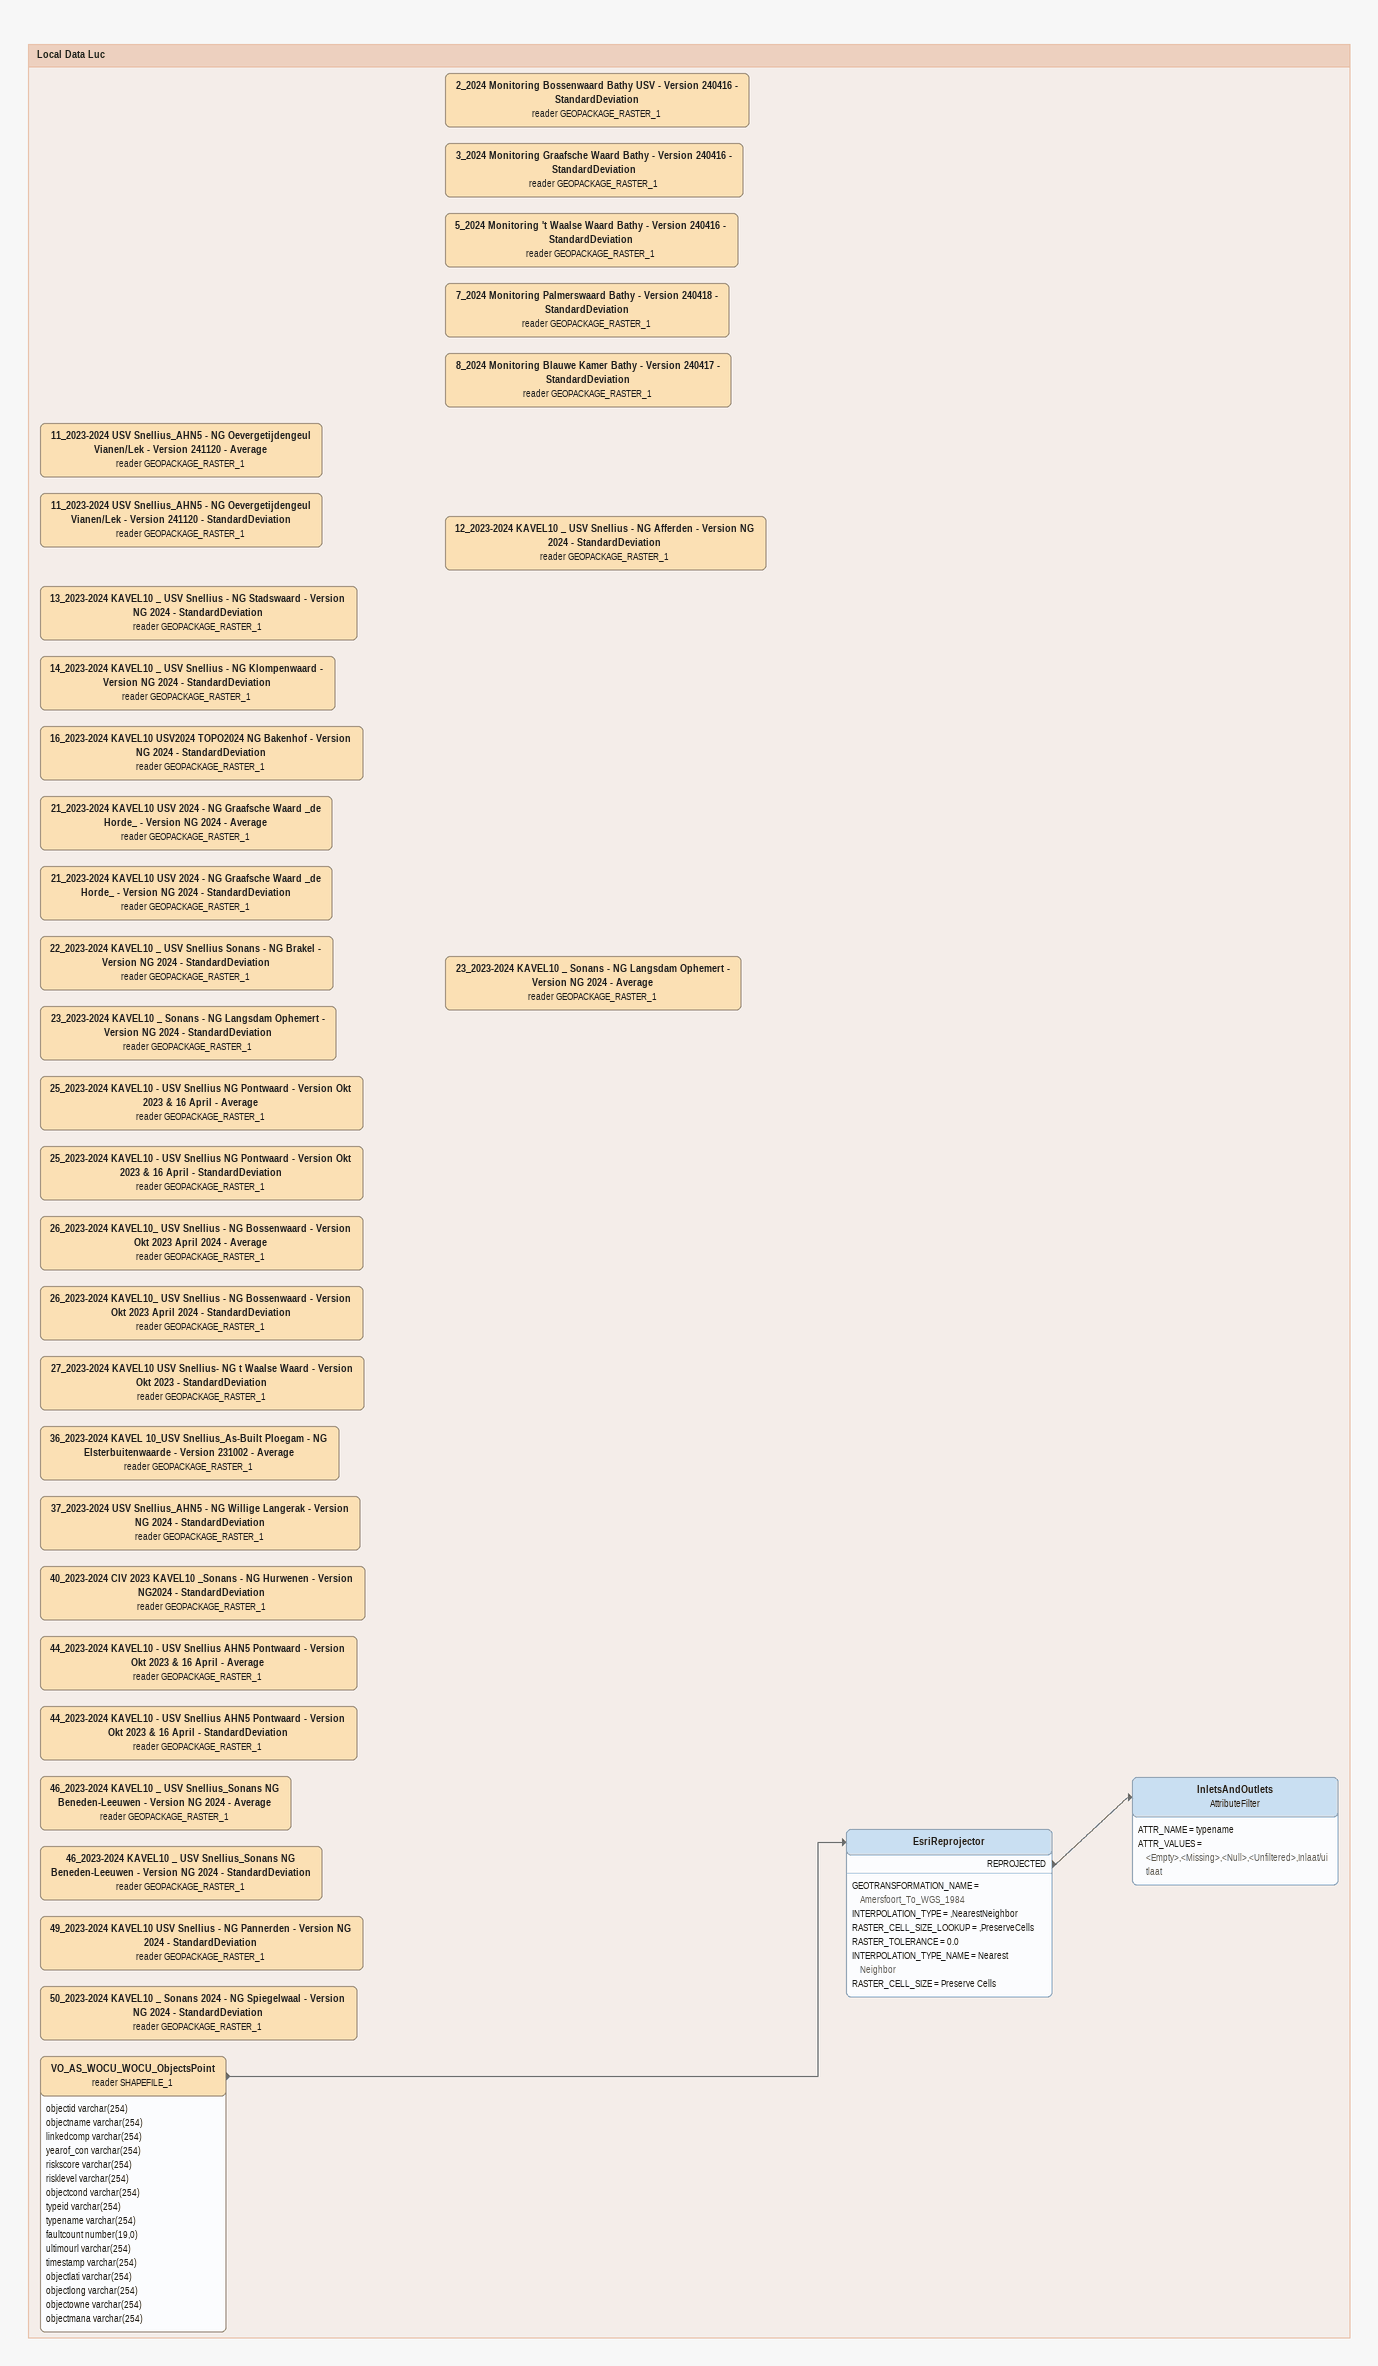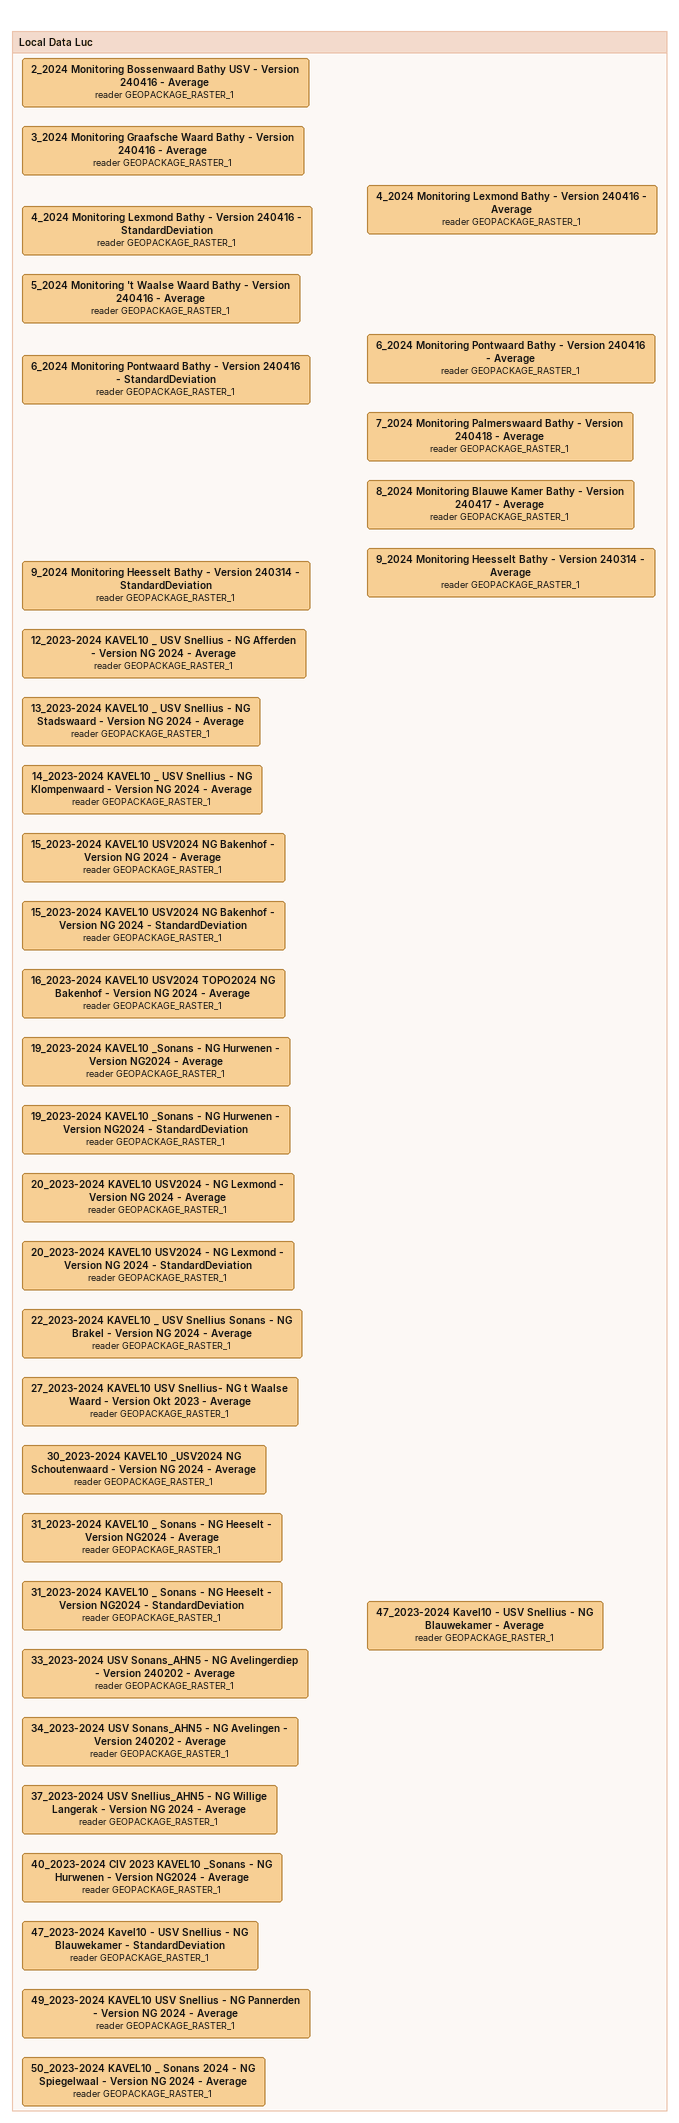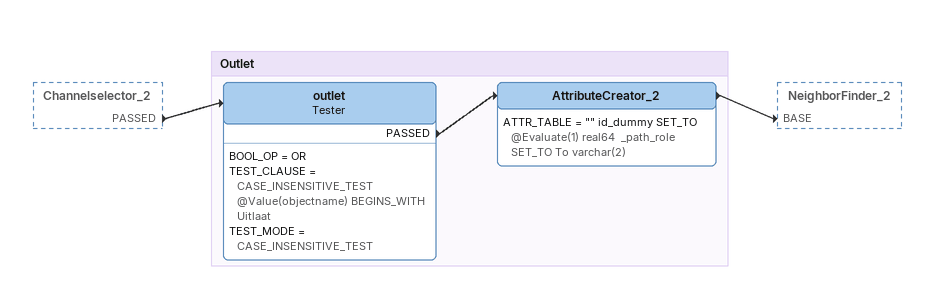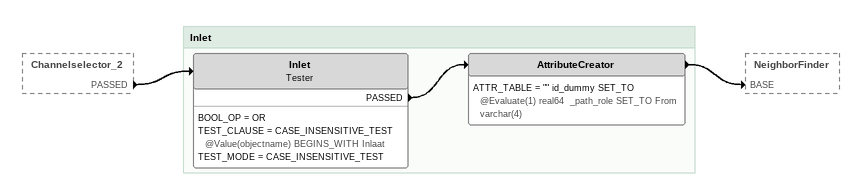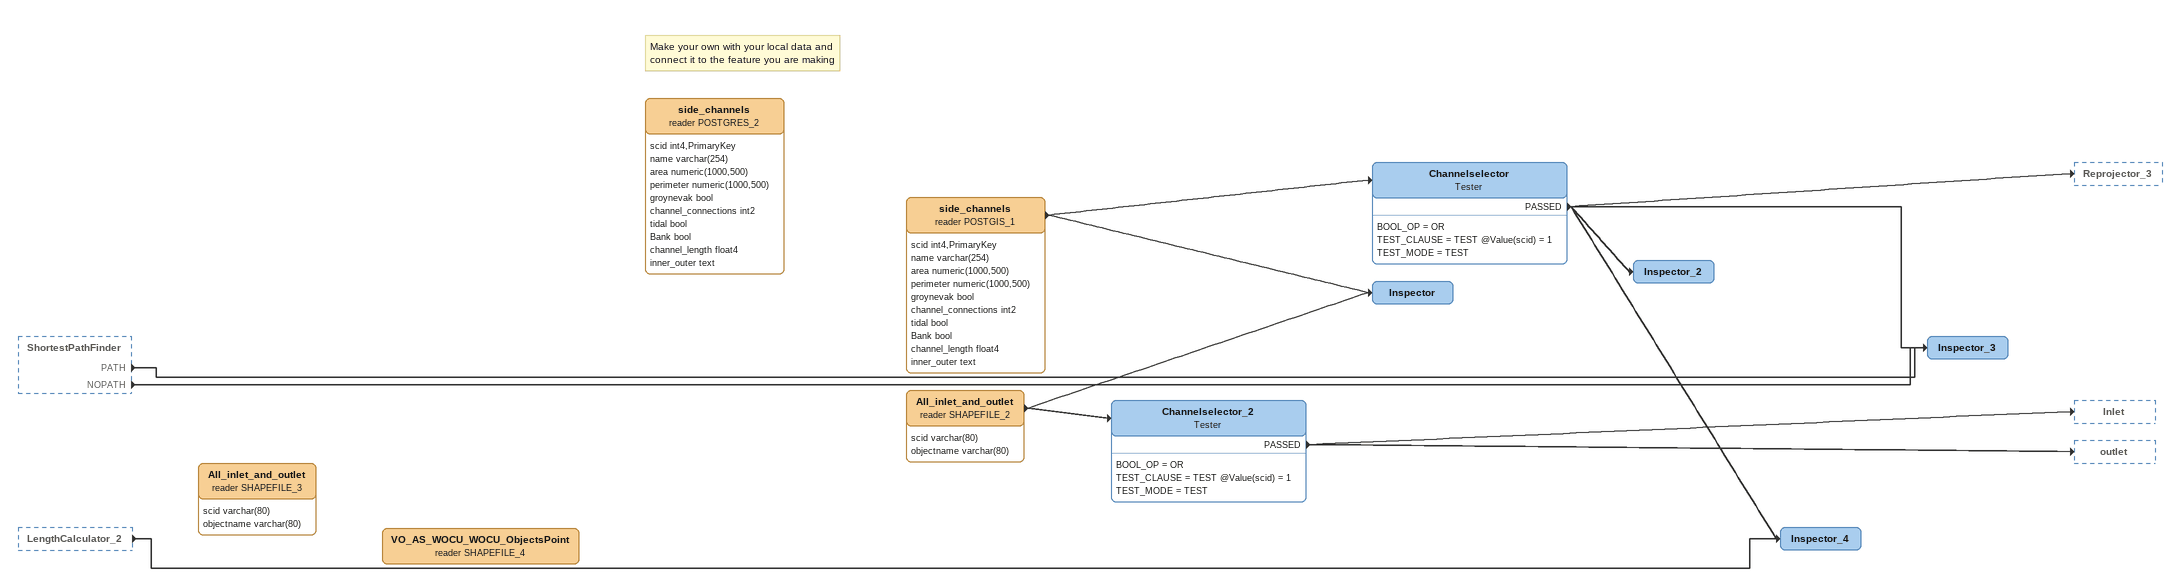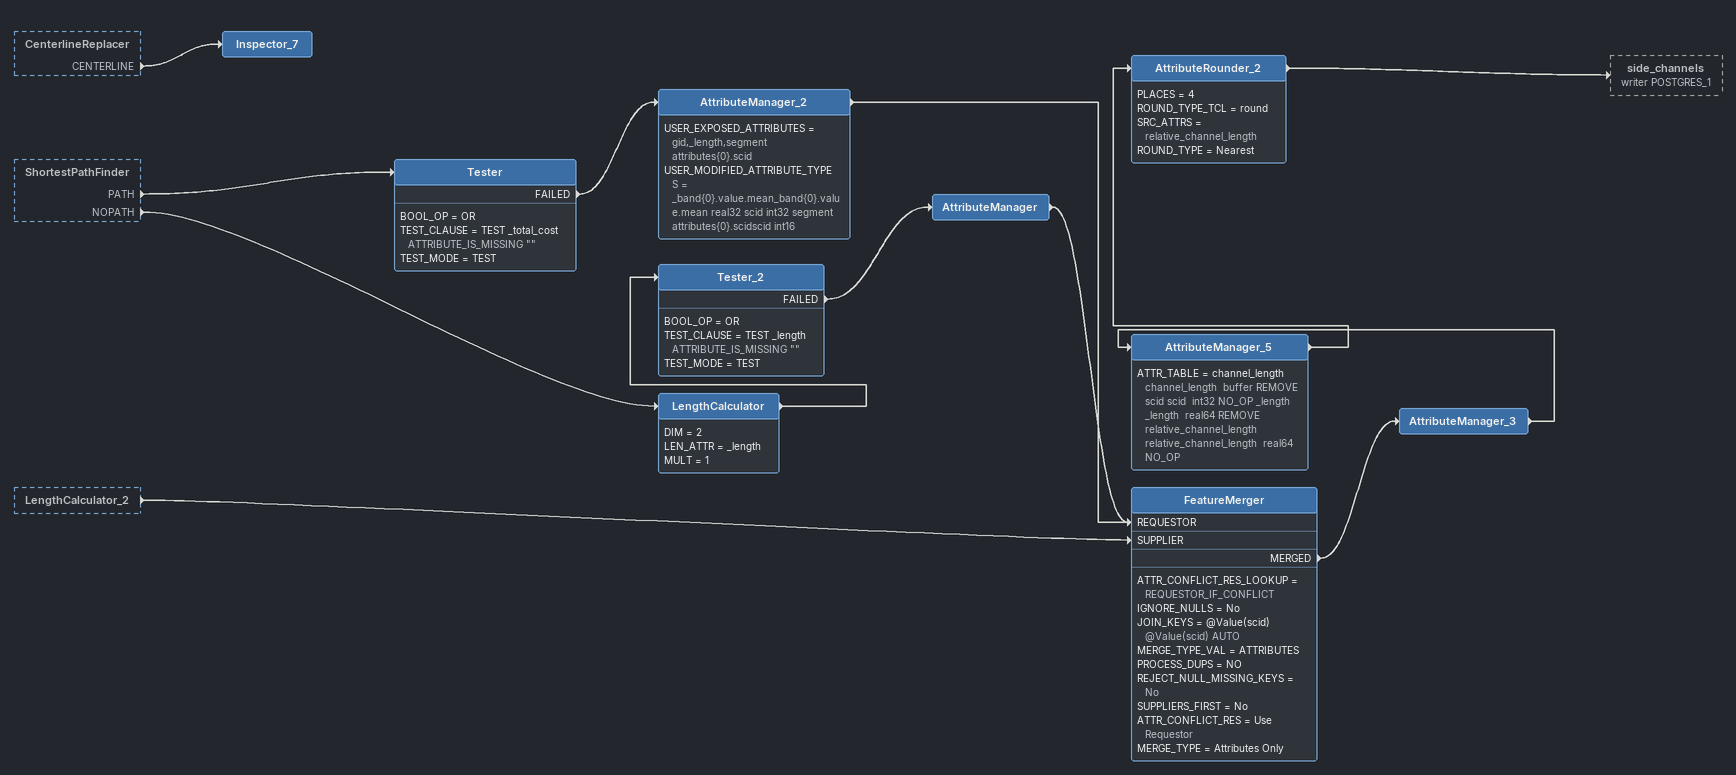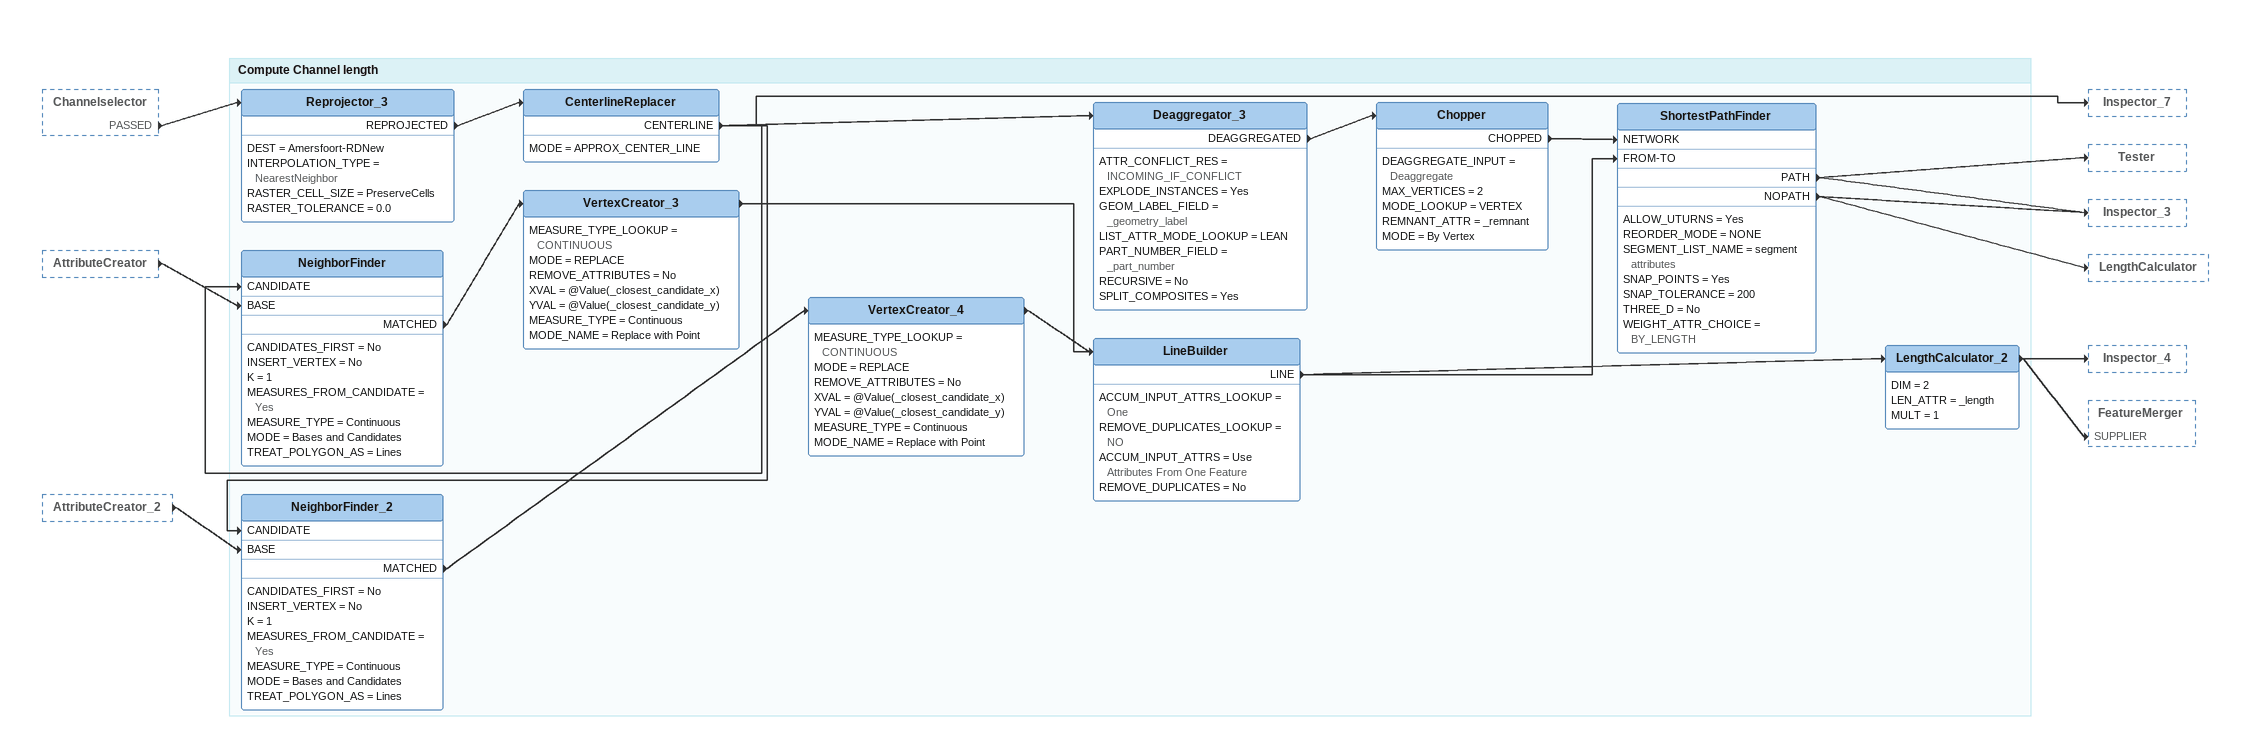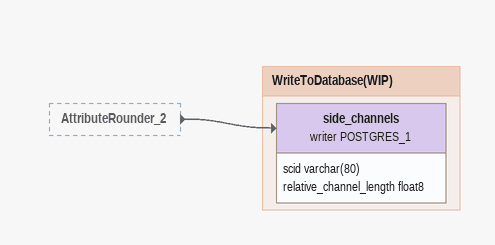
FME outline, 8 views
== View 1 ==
Bookmark: Local Data Luc
11_2023-2024 USV Snellius_AHN5 - NG Oevergetijdengeul Vianen/Lek - Version 241120 - StandardDeviation (reader GEOPACKAGE_RASTER_1)
36_2023-2024 KAVEL 10_USV Snellius_As-Built Ploegam - NG Elsterbuitenwaarde - Version 231002 - Average (reader GEOPACKAGE_RASTER_1)
46_2023-2024 KAVEL10 _ USV Snellius_Sonans NG Beneden-Leeuwen - Version NG 2024 - StandardDeviation (reader GEOPACKAGE_RASTER_1)
21_2023-2024 KAVEL10 USV 2024 - NG Graafsche Waard _de Horde_ - Version NG 2024 - StandardDeviation (reader GEOPACKAGE_RASTER_1)
23_2023-2024 KAVEL10 _ Sonans - NG Langsdam Ophemert - Version NG 2024 - StandardDeviation (reader GEOPACKAGE_RASTER_1)
25_2023-2024 KAVEL10 - USV Snellius NG Pontwaard - Version Okt 2023 & 16 April - StandardDeviation (reader GEOPACKAGE_RASTER_1)
26_2023-2024 KAVEL10_ USV Snellius - NG Bossenwaard - Version Okt 2023 April 2024 - StandardDeviation (reader GEOPACKAGE_RASTER_1)
44_2023-2024 KAVEL10 - USV Snellius AHN5 Pontwaard - Version Okt 2023 & 16 April - StandardDeviation (reader GEOPACKAGE_RASTER_1)
VO_AS_WOCU_WOCU_ObjectsPoint (reader SHAPEFILE_1)
    attributes: objectid varchar(254), objectname varchar(254), linkedcomp varchar(254), yearof_con varchar(254), riskscore varchar(254), risklevel varchar(254), objectcond varchar(254), typeid varchar(254), typename varchar(254), faultcount number(19,0), ultimourl varchar(254), timestamp varchar(254), objectlati varchar(254), objectlong varchar(254), objectowne varchar(254), objectmana varchar(254)
    -> EsriReprojector
EsriReprojector
    GEOTRANSFORMATION_NAME = Amersfoort_To_WGS_1984
    INTERPOLATION_TYPE = ,NearestNeighbor
    RASTER_CELL_SIZE_LOOKUP = ,PreserveCells
    RASTER_TOLERANCE = 0.0
    INTERPOLATION_TYPE_NAME = Nearest Neighbor
    RASTER_CELL_SIZE = Preserve Cells
    REPROJECTED -> InletsAndOutlets
InletsAndOutlets: AttributeFilter
    ATTR_NAME = typename
    ATTR_VALUES = <Empty>,<Missing>,<Null>,<Unfiltered>,Inlaat/uitlaat
11_2023-2024 USV Snellius_AHN5 - NG Oevergetijdengeul Vianen/Lek - Version 241120 - Average (reader GEOPACKAGE_RASTER_1)
12_2023-2024 KAVEL10 _ USV Snellius - NG Afferden - Version NG 2024 - StandardDeviation (reader GEOPACKAGE_RASTER_1)
13_2023-2024 KAVEL10 _ USV Snellius - NG Stadswaard - Version NG 2024 - StandardDeviation (reader GEOPACKAGE_RASTER_1)
14_2023-2024 KAVEL10 _ USV Snellius - NG Klompenwaard - Version NG 2024 - StandardDeviation (reader GEOPACKAGE_RASTER_1)
16_2023-2024 KAVEL10 USV2024 TOPO2024 NG Bakenhof - Version NG 2024 - StandardDeviation (reader GEOPACKAGE_RASTER_1)
21_2023-2024 KAVEL10 USV 2024 - NG Graafsche Waard _de Horde_ - Version NG 2024 - Average (reader GEOPACKAGE_RASTER_1)
22_2023-2024 KAVEL10 _ USV Snellius Sonans - NG Brakel - Version NG 2024 - StandardDeviation (reader GEOPACKAGE_RASTER_1)
23_2023-2024 KAVEL10 _ Sonans - NG Langsdam Ophemert - Version NG 2024 - Average (reader GEOPACKAGE_RASTER_1)
25_2023-2024 KAVEL10 - USV Snellius NG Pontwaard - Version Okt 2023 & 16 April - Average (reader GEOPACKAGE_RASTER_1)
26_2023-2024 KAVEL10_ USV Snellius - NG Bossenwaard - Version Okt 2023 April 2024 - Average (reader GEOPACKAGE_RASTER_1)
27_2023-2024 KAVEL10 USV Snellius- NG t Waalse Waard - Version Okt 2023 - StandardDeviation (reader GEOPACKAGE_RASTER_1)
37_2023-2024 USV Snellius_AHN5 - NG Willige Langerak - Version NG 2024 - StandardDeviation (reader GEOPACKAGE_RASTER_1)
40_2023-2024 CIV 2023 KAVEL10 _Sonans - NG Hurwenen - Version NG2024 - StandardDeviation (reader GEOPACKAGE_RASTER_1)
44_2023-2024 KAVEL10 - USV Snellius AHN5 Pontwaard - Version Okt 2023 & 16 April - Average (reader GEOPACKAGE_RASTER_1)
46_2023-2024 KAVEL10 _ USV Snellius_Sonans NG Beneden-Leeuwen - Version NG 2024 - Average (reader GEOPACKAGE_RASTER_1)
49_2023-2024 KAVEL10 USV Snellius - NG Pannerden - Version NG 2024 - StandardDeviation (reader GEOPACKAGE_RASTER_1)
50_2023-2024 KAVEL10 _ Sonans 2024 - NG Spiegelwaal - Version NG 2024 - StandardDeviation (reader GEOPACKAGE_RASTER_1)
2_2024 Monitoring Bossenwaard Bathy USV - Version 240416 - StandardDeviation (reader GEOPACKAGE_RASTER_1)
3_2024 Monitoring Graafsche Waard Bathy - Version 240416 - StandardDeviation (reader GEOPACKAGE_RASTER_1)
5_2024 Monitoring 't Waalse Waard Bathy - Version 240416 - StandardDeviation (reader GEOPACKAGE_RASTER_1)
7_2024 Monitoring Palmerswaard Bathy - Version 240418 - StandardDeviation (reader GEOPACKAGE_RASTER_1)
8_2024 Monitoring Blauwe Kamer Bathy - Version 240417 - StandardDeviation (reader GEOPACKAGE_RASTER_1)

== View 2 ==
Bookmark: Local Data Luc
12_2023-2024 KAVEL10 _ USV Snellius - NG Afferden - Version NG 2024 - Average (reader GEOPACKAGE_RASTER_1)
13_2023-2024 KAVEL10 _ USV Snellius - NG Stadswaard - Version NG 2024 - Average (reader GEOPACKAGE_RASTER_1)
14_2023-2024 KAVEL10 _ USV Snellius - NG Klompenwaard - Version NG 2024 - Average (reader GEOPACKAGE_RASTER_1)
15_2023-2024 KAVEL10 USV2024 NG Bakenhof - Version NG 2024 - StandardDeviation (reader GEOPACKAGE_RASTER_1)
16_2023-2024 KAVEL10 USV2024 TOPO2024 NG Bakenhof - Version NG 2024 - Average (reader GEOPACKAGE_RASTER_1)
19_2023-2024 KAVEL10 _Sonans - NG Hurwenen - Version NG2024 - StandardDeviation (reader GEOPACKAGE_RASTER_1)
20_2023-2024 KAVEL10 USV2024 - NG Lexmond - Version NG 2024 - StandardDeviation (reader GEOPACKAGE_RASTER_1)
22_2023-2024 KAVEL10 _ USV Snellius Sonans - NG Brakel - Version NG 2024 - Average (reader GEOPACKAGE_RASTER_1)
27_2023-2024 KAVEL10 USV Snellius- NG t Waalse Waard - Version Okt 2023 - Average (reader GEOPACKAGE_RASTER_1)
30_2023-2024 KAVEL10 _USV2024 NG Schoutenwaard - Version NG 2024 - Average (reader GEOPACKAGE_RASTER_1)
31_2023-2024 KAVEL10 _ Sonans - NG Heeselt - Version NG2024 - StandardDeviation (reader GEOPACKAGE_RASTER_1)
33_2023-2024 USV Sonans_AHN5 - NG Avelingerdiep - Version 240202 - Average (reader GEOPACKAGE_RASTER_1)
37_2023-2024 USV Snellius_AHN5 - NG Willige Langerak - Version NG 2024 - Average (reader GEOPACKAGE_RASTER_1)
40_2023-2024 CIV 2023 KAVEL10 _Sonans - NG Hurwenen - Version NG2024 - Average (reader GEOPACKAGE_RASTER_1)
49_2023-2024 KAVEL10 USV Snellius - NG Pannerden - Version NG 2024 - Average (reader GEOPACKAGE_RASTER_1)
50_2023-2024 KAVEL10 _ Sonans 2024 - NG Spiegelwaal - Version NG 2024 - Average (reader GEOPACKAGE_RASTER_1)
2_2024 Monitoring Bossenwaard Bathy USV - Version 240416 - Average (reader GEOPACKAGE_RASTER_1)
3_2024 Monitoring Graafsche Waard Bathy - Version 240416 - Average (reader GEOPACKAGE_RASTER_1)
4_2024 Monitoring Lexmond Bathy - Version 240416 - StandardDeviation (reader GEOPACKAGE_RASTER_1)
5_2024 Monitoring 't Waalse Waard Bathy - Version 240416 - Average (reader GEOPACKAGE_RASTER_1)
6_2024 Monitoring Pontwaard Bathy - Version 240416 - StandardDeviation (reader GEOPACKAGE_RASTER_1)
7_2024 Monitoring Palmerswaard Bathy - Version 240418 - Average (reader GEOPACKAGE_RASTER_1)
8_2024 Monitoring Blauwe Kamer Bathy - Version 240417 - Average (reader GEOPACKAGE_RASTER_1)
9_2024 Monitoring Heesselt Bathy - Version 240314 - StandardDeviation (reader GEOPACKAGE_RASTER_1)
15_2023-2024 KAVEL10 USV2024 NG Bakenhof - Version NG 2024 - Average (reader GEOPACKAGE_RASTER_1)
19_2023-2024 KAVEL10 _Sonans - NG Hurwenen - Version NG2024 - Average (reader GEOPACKAGE_RASTER_1)
20_2023-2024 KAVEL10 USV2024 - NG Lexmond - Version NG 2024 - Average (reader GEOPACKAGE_RASTER_1)
31_2023-2024 KAVEL10 _ Sonans - NG Heeselt - Version NG2024 - Average (reader GEOPACKAGE_RASTER_1)
34_2023-2024 USV Sonans_AHN5 - NG Avelingen - Version 240202 - Average (reader GEOPACKAGE_RASTER_1)
47_2023-2024 Kavel10 - USV Snellius - NG Blauwekamer - StandardDeviation (reader GEOPACKAGE_RASTER_1)
4_2024 Monitoring Lexmond Bathy - Version 240416 - Average (reader GEOPACKAGE_RASTER_1)
6_2024 Monitoring Pontwaard Bathy - Version 240416 - Average (reader GEOPACKAGE_RASTER_1)
9_2024 Monitoring Heesselt Bathy - Version 240314 - Average (reader GEOPACKAGE_RASTER_1)
47_2023-2024 Kavel10 - USV Snellius - NG Blauwekamer - Average (reader GEOPACKAGE_RASTER_1)

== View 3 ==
Channelselector_2 [outside]
    PASSED -> outlet

Bookmark: Outlet
outlet: Tester
    BOOL_OP = OR
    TEST_CLAUSE = CASE_INSENSITIVE_TEST @Value(objectname) BEGINS_WITH Uitlaat
    TEST_MODE = CASE_INSENSITIVE_TEST
    PASSED -> AttributeCreator_2
AttributeCreator_2
    ATTR_TABLE = "" id_dummy SET_TO @Evaluate(1) real64  _path_role SET_TO To varchar(2)
    -> NeighborFinder_2 [BASE]

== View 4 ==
Channelselector_2 [outside]
    PASSED -> Inlet

Bookmark: Inlet
Inlet: Tester
    BOOL_OP = OR
    TEST_CLAUSE = CASE_INSENSITIVE_TEST @Value(objectname) BEGINS_WITH Inlaat
    TEST_MODE = CASE_INSENSITIVE_TEST
    PASSED -> AttributeCreator
AttributeCreator
    ATTR_TABLE = "" id_dummy SET_TO @Evaluate(1) real64  _path_role SET_TO From varchar(4)
    -> NeighborFinder [BASE]

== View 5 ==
ShortestPathFinder [outside]
    PATH -> Inspector_3
    NOPATH -> Inspector_3
LengthCalculator_2 [outside]
    -> Inspector_4
All_inlet_and_outlet (reader SHAPEFILE_3)
    attributes: scid varchar(80), objectname varchar(80)
VO_AS_WOCU_WOCU_ObjectsPoint (reader SHAPEFILE_4)
Note: Make your own with your local data and connect it to the feature you are making
side_channels (reader POSTGRES_2)
    attributes: scid int4,PrimaryKey, name varchar(254), area numeric(1000,500), perimeter numeric(1000,500), groynevak bool, channel_connections int2, tidal bool, Bank bool, channel_length float4, inner_outer text
side_channels (reader POSTGIS_1)
    attributes: scid int4,PrimaryKey, name varchar(254), area numeric(1000,500), perimeter numeric(1000,500), groynevak bool, channel_connections int2, tidal bool, Bank bool, channel_length float4, inner_outer text
    -> Channelselector
    -> Inspector
Channelselector: Tester
    BOOL_OP = OR
    TEST_CLAUSE = TEST @Value(scid) = 1
    TEST_MODE = TEST
    PASSED -> Reprojector_3
    PASSED -> Inspector_2
    PASSED -> Inspector_3
    PASSED -> Inspector_4
Inspector_2
All_inlet_and_outlet (reader SHAPEFILE_2)
    attributes: scid varchar(80), objectname varchar(80)
    -> Channelselector_2
    -> Inspector
Inspector
Channelselector_2: Tester
    BOOL_OP = OR
    TEST_CLAUSE = TEST @Value(scid) = 1
    TEST_MODE = TEST
    PASSED -> Inlet
    PASSED -> outlet
Inspector_3
Inspector_4

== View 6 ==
CenterlineReplacer [outside]
    CENTERLINE -> Inspector_7
ShortestPathFinder [outside]
    PATH -> Tester
    NOPATH -> LengthCalculator
LengthCalculator_2 [outside]
    -> FeatureMerger [SUPPLIER]
Inspector_7
Tester
    BOOL_OP = OR
    TEST_CLAUSE = TEST _total_cost ATTRIBUTE_IS_MISSING ""
    TEST_MODE = TEST
    FAILED -> AttributeManager_2
AttributeManager_2
    USER_EXPOSED_ATTRIBUTES = gid,_length,segment attributes{0}.scid
    USER_MODIFIED_ATTRIBUTE_TYPES = _band{0}.value.mean_band{0}.value.mean real32 scid int32 segment attributes{0}.scidscid int16
    -> FeatureMerger [REQUESTOR]
LengthCalculator
    DIM = 2
    LEN_ATTR = _length
    MULT = 1
    -> Tester_2
Tester_2
    BOOL_OP = OR
    TEST_CLAUSE = TEST _length ATTRIBUTE_IS_MISSING ""
    TEST_MODE = TEST
    FAILED -> AttributeManager
AttributeManager
    -> FeatureMerger [REQUESTOR]
FeatureMerger
    ATTR_CONFLICT_RES_LOOKUP = REQUESTOR_IF_CONFLICT
    IGNORE_NULLS = No
    JOIN_KEYS = @Value(scid) @Value(scid) AUTO
    MERGE_TYPE_VAL = ATTRIBUTES
    PROCESS_DUPS = NO
    REJECT_NULL_MISSING_KEYS = No
    SUPPLIERS_FIRST = No
    ATTR_CONFLICT_RES = Use Requestor
    MERGE_TYPE = Attributes Only
    MERGED -> AttributeManager_3
AttributeManager_3
    -> AttributeManager_5
AttributeManager_5
    ATTR_TABLE = channel_length channel_length  buffer REMOVE scid scid  int32 NO_OP _length _length  real64 REMOVE relative_channel_length relative_channel_length  real64 NO_OP
    -> AttributeRounder_2
AttributeRounder_2
    PLACES = 4
    ROUND_TYPE_TCL = round
    SRC_ATTRS = relative_channel_length
    ROUND_TYPE = Nearest
    -> side_channels (writer POSTGRES_1)

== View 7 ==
Channelselector [outside]
    PASSED -> Reprojector_3
AttributeCreator [outside]
    -> NeighborFinder [BASE]
AttributeCreator_2 [outside]
    -> NeighborFinder_2 [BASE]

Bookmark: Compute Channel length
Reprojector_3
    DEST = Amersfoort-RDNew
    INTERPOLATION_TYPE = NearestNeighbor
    RASTER_CELL_SIZE = PreserveCells
    RASTER_TOLERANCE = 0.0
    REPROJECTED -> CenterlineReplacer
CenterlineReplacer
    MODE = APPROX_CENTER_LINE
    CENTERLINE -> Inspector_7
    CENTERLINE -> NeighborFinder [CANDIDATE]
    CENTERLINE -> NeighborFinder_2 [CANDIDATE]
    CENTERLINE -> Deaggregator_3
Deaggregator_3
    ATTR_CONFLICT_RES = INCOMING_IF_CONFLICT
    EXPLODE_INSTANCES = Yes
    GEOM_LABEL_FIELD = _geometry_label
    LIST_ATTR_MODE_LOOKUP = LEAN
    PART_NUMBER_FIELD = _part_number
    RECURSIVE = No
    SPLIT_COMPOSITES = Yes
    DEAGGREGATED -> Chopper
Chopper
    DEAGGREGATE_INPUT = Deaggregate
    MAX_VERTICES = 2
    MODE_LOOKUP = VERTEX
    REMNANT_ATTR = _remnant
    MODE = By Vertex
    CHOPPED -> ShortestPathFinder [NETWORK]
NeighborFinder
    CANDIDATES_FIRST = No
    INSERT_VERTEX = No
    K = 1
    MEASURES_FROM_CANDIDATE = Yes
    MEASURE_TYPE = Continuous
    MODE = Bases and Candidates
    TREAT_POLYGON_AS = Lines
    MATCHED -> VertexCreator_3
VertexCreator_3
    MEASURE_TYPE_LOOKUP = CONTINUOUS
    MODE = REPLACE
    REMOVE_ATTRIBUTES = No
    XVAL = @Value(_closest_candidate_x)
    YVAL = @Value(_closest_candidate_y)
    MEASURE_TYPE = Continuous
    MODE_NAME = Replace with Point
    -> LineBuilder
NeighborFinder_2
    CANDIDATES_FIRST = No
    INSERT_VERTEX = No
    K = 1
    MEASURES_FROM_CANDIDATE = Yes
    MEASURE_TYPE = Continuous
    MODE = Bases and Candidates
    TREAT_POLYGON_AS = Lines
    MATCHED -> VertexCreator_4
VertexCreator_4
    MEASURE_TYPE_LOOKUP = CONTINUOUS
    MODE = REPLACE
    REMOVE_ATTRIBUTES = No
    XVAL = @Value(_closest_candidate_x)
    YVAL = @Value(_closest_candidate_y)
    MEASURE_TYPE = Continuous
    MODE_NAME = Replace with Point
    -> LineBuilder
LineBuilder
    ACCUM_INPUT_ATTRS_LOOKUP = One
    REMOVE_DUPLICATES_LOOKUP = NO
    ACCUM_INPUT_ATTRS = Use Attributes From One Feature
    REMOVE_DUPLICATES = No
    LINE -> ShortestPathFinder [FROM-TO]
    LINE -> LengthCalculator_2
ShortestPathFinder
    ALLOW_UTURNS = Yes
    REORDER_MODE = NONE
    SEGMENT_LIST_NAME = segment attributes
    SNAP_POINTS = Yes
    SNAP_TOLERANCE = 200
    THREE_D = No
    WEIGHT_ATTR_CHOICE = BY_LENGTH
    PATH -> Tester
    PATH -> Inspector_3
    NOPATH -> LengthCalculator
    NOPATH -> Inspector_3
LengthCalculator_2
    DIM = 2
    LEN_ATTR = _length
    MULT = 1
    -> Inspector_4
    -> FeatureMerger [SUPPLIER]

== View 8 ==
AttributeRounder_2 [outside]
    -> side_channels (writer POSTGRES_1)

Bookmark: WriteToDatabase(WIP)
side_channels (writer POSTGRES_1)
    attributes: scid varchar(80), relative_channel_length float8
